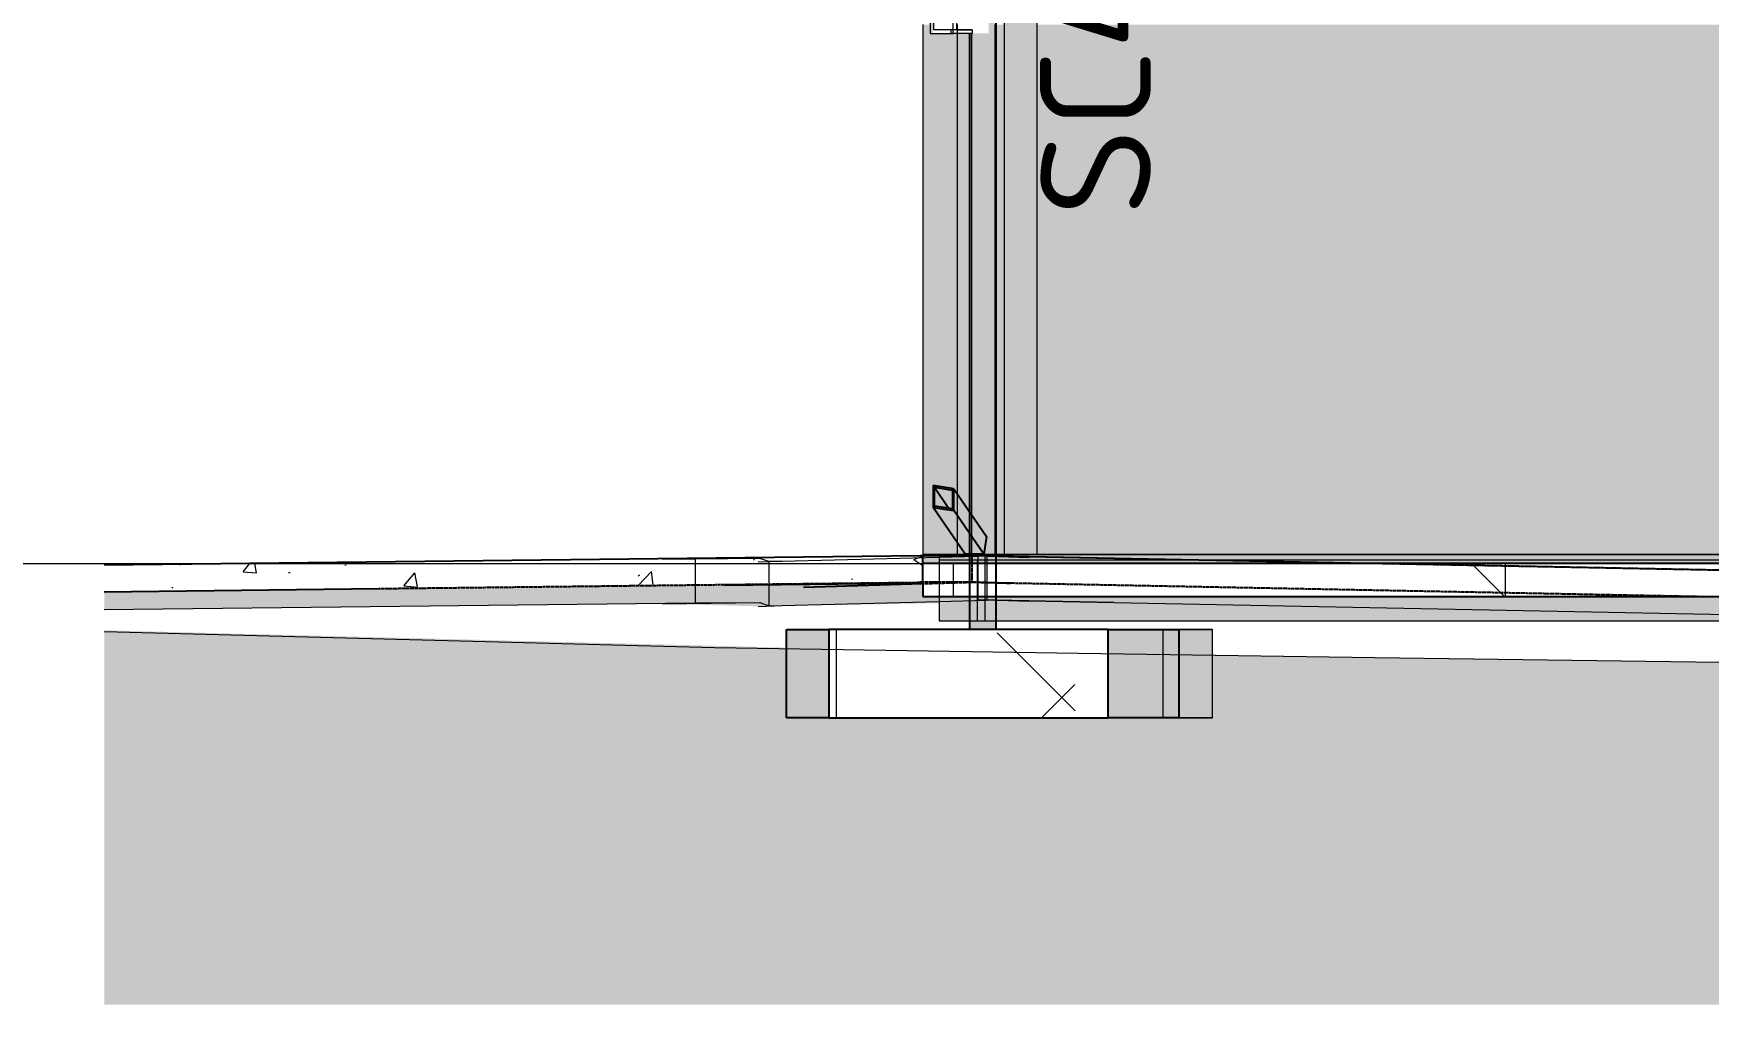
# Model space of a CAD drawing. Header units: millimetres. Extents: x 632 to 546626, y -3890 to 22200.
# Drawn here: x 351222 to 358807, y 3202 to 7600 of the extents above; entities that cross this region are included whole.
import ezdxf

# ---------------------------------------------------------------- set-up
doc = ezdxf.new("R2010")
doc.units = ezdxf.units.MM
for name, pattern in [('Dash', [7, 5, -2]), ('Hidden Double', [7, 5, -2]), ('Hidden Half', [3, 2, -1])]:
    doc.linetypes.add(name, pattern=pattern)
for name, color, linetype, lineweight in [('A-200-M_WALL_EXT', 113, 'Continuous', 13), ('A-200-M_WALL_PAT', 111, 'Continuous', 13), ('A-230-H-FLOOR', 190, 'Continuous', 13), ('A-230-M_FLOOR', 192, 'Continuous', 13), ('A-230-MH_FLOOR', 190, 'Hidden Double', 13), ('C-920-M_TOPO', 7, 'Continuous', 13), ('S-160-M_FOUND', 171, 'Continuous', 13), ('S-160-MH_FOUND', 171, 'Hidden Half', 13), ('S-280-A_COLUMN', 171, 'Continuous', 18), ('S-280-M_COLUMN', 52, 'Continuous', 13), ('S-280-M_STRUCT_FRAME', 12, 'Continuous', 13), ('S-280-MH_COLUMN', 52, 'Hidden Half', 13), ('Z-230-A_LEVEL', 51, 'Continuous', 13)]:
    doc.layers.add(name, color=color, linetype=linetype, lineweight=lineweight)
doc.styles.add('ISOCPEUR_2', font='isocpeur.ttf', dxfattribs={"height": 500})
pattern_1 = [(50, (4563344.5, 0), (1457.472, -127.512), [152.4, -1676.4]), (355, (4563344.5, 0), (-281.94, 1528.454), [121.92, -1341.12]), (100.451, (4563465.9, -10.6), (1175.54, 1400.93), [129.52, -1424.72]), (46.184, (4563344.5, 406.4), (2168.63, -336.34), [228.6, -2514.6]), (96.636, (4563525.2, 378.4), (1899.22, 1979.42), [194.28, -2137.08]), (351.184, (4563344.5, 406.4), (1899.24, 1979.4), [182.88, -2011.68]), (21, (4563547.7, 304.8), (1212.915, -818.12), [152.4, -1676.4]), (326, (4563547.7, 304.8), (494.42, 1473.504), [121.92, -1341.12]), (71.451, (4563648.7, 236.6), (1707.34, 655.37), [129.52, -1424.72]), (37.5, (4563344.46, 0), (24.709, 676.44), [67.056, -1257.808, 67.056, -1294.384, -1346.2]), (37.5, (4563344.46, 0), (24.709, 676.44), [-2686.304, 67.056, -1279.144]), (7.5, (4563344.46, 0), (534.558, 801.444), [67.056, -709.168, 67.056, -1227.328, -513.08]), (7.5, (4563344.46, 0), (534.558, 801.444), [-2070.608, 67.056, -446.024]), (327.5, (4562891.3, 0), (1084.7275, -45.831), [67.056, -440.944, 67.056, -1517.904, -2103.12]), (327.5, (4562891.3, 0), (1084.7275, -45.831), [-2092.96, 67.056, -2036.064]), (317.5, (4562688.1, 0), (1185.035, 203.414), [67.056, -593.344, 67.056, -985.52, -1493.52]), (317.5, (4562688.1, 0), (1185.035, 203.414), [-1712.976, 67.056, -1426.464])]

# ---------------------------------------------------------------- blocks, each defined once
blk = doc.blocks.new('Structural Framing 26 - Structural Framing 26-1480178-S6_501-SECTION A6')
at = {"layer": 'S-280-M_STRUCT_FRAME', "lineweight": 5, "transparency": 33554432}
for points in [[(4533240.1, 7600), (4533253.8, 7600), (4533253.8, 7700), (4533257, 7700), (4533257, 7884), (4533335.3, 7884), (4533335.3, 7900), (4533240.1, 7900), (4533240.1, 7827.6)], [(4533419, 7900), (4533335.3, 7900), (4533335.3, 7884), (4533419, 7884)], [(4533259.1, 7700), (4533360.2, 7700), (4533360.2, 7884), (4533257, 7884), (4533257, 7700)]]:
    blk.add_hatch(color=8, dxfattribs=at).paths.add_polyline_path(points)
at = {"layer": 'S-280-M_STRUCT_FRAME', "color": 53, "lineweight": 5}
for p, q in [((4533335.3, 7900), (4533240.1, 7900)), ((4533240.1, 7900), (4533240.1, 7600)), ((4533345, 7900), (4533240.1, 7900)), ((4533335.3, 7884), (4533335.3, 7900)), ((4533430.1, 7900), (4533335.3, 7900)), ((4533345, 7600), (4533345, 7900)), ((4533345, 7900), (4533430.1, 7900)), ((4533430.1, 7900), (4533430.1, 7884)), ((4533257, 7616), (4533257, 7884)), ((4533257, 7884), (4533335.3, 7884)), ((4533360.2, 7884), (4533257, 7884)), ((4533430.1, 7884), (4533335.3, 7884)), ((4533430.1, 7884), (4533360.2, 7884)), ((4533360.2, 7884), (4533360.2, 7616)), ((4533240.1, 7600), (4533335.3, 7600)), ((4533240.1, 7600), (4533345, 7600)), ((4533335.3, 7616), (4533257, 7616)), ((4533360.2, 7616), (4533257, 7616)), ((4533335.3, 7600), (4533335.3, 7616)), ((4533430.1, 7616), (4533335.3, 7616)), ((4533430.1, 7600), (4533335.3, 7600)), ((4533430.1, 7600), (4533345, 7600)), ((4533360.2, 7616), (4533430.1, 7616)), ((4533430.1, 7616), (4533430.1, 7600))]:
    blk.add_line(p, q, dxfattribs=at)
blk = doc.blocks.new('Structural Foundations - Area 5 - Structural Foundations - Area 51-1595934-S6_501-SECTION A6')
at = {"layer": 'S-160-M_FOUND', "lineweight": 5, "transparency": 33554432}
blk.add_hatch(color=8, dxfattribs=at).paths.add_polyline_path([(4534519.5, 4500), (4534519.5, 4900), (4534368.7, 4900), (4534368.7, 4500)])
at = {"layer": 'S-160-M_FOUND', "color": 53, "lineweight": 5}
for p, q in [((4534295.4, 4900), (4532814.7, 4900)), ((4532814.7, 4900), (4532814.7, 4500)), ((4533159, 4900), (4532814.7, 4900)), ((4534519.5, 4900), (4533506.2, 4900)), ((4534295.4, 4500), (4534295.4, 4900)), ((4534295.4, 4900), (4534519.5, 4900)), ((4534519.5, 4782.5), (4534519.5, 4900)), ((4534519.5, 4500), (4534519.5, 4782.1)), ((4532814.7, 4500), (4534295.4, 4500)), ((4532814.7, 4500), (4533159, 4500)), ((4533506.2, 4500), (4534519.5, 4500)), ((4534519.5, 4500), (4534295.4, 4500))]:
    blk.add_line(p, q, dxfattribs=at)
blk = doc.blocks.new('25021-APA-ZZ-ZZ-M3-AR-000001_V3_rvt-6-S6_501-SECTION A6')
at = {"layer": 'A-200-M_WALL_EXT', "lineweight": 5, "transparency": 33554432}
h = blk.add_hatch(color=10, dxfattribs=at)
h.paths.add_polyline_path([(4533363.8, 5240), (4533399.2, 5241.6), (4533363.8, 5293.3), (4533363.8, 5241.6)])
h.paths.add_polyline_path([(4533419, 5434.1), (4533419, 7600), (4533363.8, 7600), (4533363.8, 5514.7), (4533416.4, 5437.8)])
at = {"layer": 'A-200-M_WALL_EXT', "transparency": 33554432}
h = blk.add_hatch(color=10, dxfattribs=at)
h.paths.add_polyline_path([(4533626.5, 5240), (4538350.6, 5240), (4538350.6, 7640), (4533538.9, 7640), (4533538.9, 5240)])
h.paths.add_polyline_path([(4533419, 5240), (4533419, 5241.6), (4533399.2, 5241.6), (4533378.1, 5272.4), (4533378.1, 5240)])
h.paths.add_polyline_path([(4533419, 5434.1), (4533419, 7600), (4533378.1, 7600), (4533378.1, 5493.8), (4533416.4, 5437.8)])
at = {"layer": 'A-200-M_WALL_PAT', "transparency": 33554432}
blk.add_hatch(color=253, dxfattribs=at).paths.add_polyline_path([(4533207.3, 5240), (4533363.8, 5241.6), (4533363.8, 5293.3), (4533253.8, 5453.8), (4533253.8, 5552.4), (4533348, 5537.8), (4533363.8, 5514.7), (4533363.8, 7600), (4533253.8, 7600), (4533253.8, 7640), (4533207.3, 7640), (4533207.3, 5439.3)])
at = {"layer": 'A-230-H-FLOOR', "lineweight": 5}
h = blk.add_hatch(dxfattribs=at)
h.set_pattern_fill('FP_23', style=0, pattern_type=2)
h.set_pattern_definition(pattern_1)
h.paths.add_polyline_path([(4538304.7, 4940), (4538454.6, 4940), (4538454.6, 5050), (4538304.6, 5050), (4538304.6, 5020), (4536754.8, 5050), (4533538.9, 5050), (4533538.9, 4940), (4538304.6, 4940)])
h.paths.add_polyline_path([(4554649.8, 4940), (4558204.6, 4940), (4558204.6, 5050), (4538908.4, 5050), (4538908.4, 4940), (4542075.1, 4940)])
h.paths.add_polyline_path([(4558404.6, 4940), (4577748.2, 4940), (4577748.2, 5050), (4558404.6, 5050)])
h.paths.add_polyline_path([(4533281.3, 4940), (4533419, 4940), (4533419, 5050), (4533281.3, 5050)])
h.paths.add_polyline_path([(4557793.5, 5200), (4558204.6, 5200), (4558204.6, 5240), (4538908.4, 5240), (4538908.4, 5200), (4554649.8, 5200)])
h.paths.add_polyline_path([(4558404.6, 5200), (4577748.2, 5200), (4577748.2, 5240), (4558404.6, 5240)])
h.paths.add_polyline_path([(4535225.3, 5200), (4538454.6, 5200), (4538454.6, 5240), (4533538.9, 5240), (4533538.9, 5232.9), (4534215.9, 5219.7)])
h.paths.add_polyline_path([(4533281.3, 5235), (4533419, 5235), (4533419, 5240), (4533281.3, 5240)])
h = blk.add_hatch(dxfattribs=at)
h.set_pattern_fill('FP_23', style=0, pattern_type=2)
h.set_pattern_definition(pattern_1)
h.paths.add_polyline_path([(4542075.1, 4940), (4558204.6, 4940), (4558204.6, 5050), (4538908.4, 5050), (4538908.4, 4940), (4538931.4, 4940)])
h.paths.add_polyline_path([(4533281.3, 4940), (4533419, 4940), (4533419, 5050), (4533281.3, 5050)])
h.paths.add_polyline_path([(4533538.9, 4940), (4538454.6, 4940), (4538454.6, 5050), (4538304.6, 5050), (4538304.6, 5020), (4536754.8, 5050), (4533538.9, 5050)])
h.paths.add_polyline_path([(4558404.6, 4940), (4577748.2, 4940), (4577748.2, 5050), (4558404.6, 5050)])
h.paths.add_polyline_path([(4558186.4, 5200), (4558204.6, 5200), (4558204.6, 5215), (4538908.4, 5215), (4538908.4, 5200), (4557793.5, 5200)])
h.paths.add_polyline_path([(4577441.4, 5200), (4577748.2, 5200), (4577748.2, 5215), (4558404.6, 5215), (4558404.6, 5200), (4576655.5, 5200)])
h.paths.add_polyline_path([(4535225.3, 5200), (4538454.6, 5200), (4538454.6, 5215), (4534455.5, 5215)])
at = {"layer": 'A-230-M_FLOOR', "lineweight": 5, "transparency": 33554432}
h = blk.add_hatch(color=254, dxfattribs=at)
h.paths.add_polyline_path([(4538304.6, 4940), (4538304.6, 5020), (4536754.8, 5050), (4533538.9, 5050), (4533538.9, 5033.4), (4535787.8, 4989.3)])
h.paths.add_polyline_path([(4535225.3, 5200), (4535242.5, 5200), (4534215.9, 5219.7)])
at = {"layer": 'A-230-M_FLOOR', "transparency": 33554432}
blk.add_hatch(color=254, dxfattribs=at).paths.add_polyline_path([(4529500.4, 4991.5), (4532177.2, 5022.1), (4532177.2, 5099.3), (4529500.4, 5068.3), (4529500.4, 5054.9)])
at = {"layer": 'A-230-M_FLOOR', "lineweight": 5, "transparency": 33554432}
for points in [[(4532510.1, 5008), (4532510.1, 5096), (4532308.4, 5100.8), (4532177.2, 5099.3), (4532177.2, 5022.1), (4532469.2, 5022.6)], [(4532510.1, 5008), (4532644.1, 5010.7), (4533419, 5030.8), (4533419, 5050), (4533207.3, 5050), (4533207.3, 5102), (4532644.1, 5092.9), (4532510.1, 5096), (4532510.1, 5054.9)], [(4529500.4, 4988.2), (4532469.2, 5022.6), (4532177.2, 5022.1), (4529500.4, 4991.5), (4529500.4, 4988.3)], [(4532461.1, 5005.5), (4532510.1, 5008), (4532469.2, 5022.6), (4532027.9, 5017), (4532443.8, 5006)], [(4533538.9, 5032.2), (4533687.2, 5027.1), (4534071, 5022.9), (4533538.9, 5033.4)]]:
    blk.add_hatch(color=254, dxfattribs=at).paths.add_polyline_path(points)
h = blk.add_hatch(color=254, dxfattribs=at)
h.paths.add_polyline_path([(4532471.5, 5005.7), (4533419, 5022.7), (4533419, 5030.8), (4532569.5, 5008.7)])
h.paths.add_polyline_path([(4533538.9, 5024.5), (4533687.2, 5027.1), (4533538.9, 5031.4), (4533538.9, 5024.6)])
at = {"layer": 'C-920-M_TOPO', "lineweight": 5, "transparency": 33554432}
for points in [[(4532589.2, 4817.3), (4532589.2, 4818.6), (4529500.4, 4897)], [(4532589.2, 4817.3), (4529500.4, 4897), (4529500.4, 4889.9), (4532264.2, 4818.4), (4532589.2, 4812.4)], [(4537481.5, 4741.9), (4537481.5, 4743.7), (4535787.8, 4764.6)]]:
    blk.add_hatch(color=8, dxfattribs=at).paths.add_polyline_path(points)
at = {"layer": 'C-920-M_TOPO', "transparency": 33554432}
blk.add_hatch(color=8, dxfattribs=at).paths.add_polyline_path([(4529500.4, 3202.3), (4579799.1, 3202.3), (4579799.1, 4053.3), (4577352.3, 4100), (4570622.6, 4200), (4567224.5, 4249.9), (4560937.1, 4338), (4554649.8, 4470.8), (4547660.1, 4600), (4541723.3, 4681.8), (4539881.5, 4709.7), (4539881.5, 4300), (4537481.5, 4300), (4537481.5, 4741.9), (4534368.7, 4784.7), (4534368.7, 4500), (4532589.2, 4500), (4532589.2, 4813.1), (4532264.2, 4818.4), (4529500.4, 4889.9), (4529500.4, 3338.7)])
at = {"layer": 'S-280-M_COLUMN', "lineweight": 5, "transparency": 33554432}
for points in [[(4533580.6, 5240), (4533585.6, 5240), (4533585.6, 10527.8), (4533575.6, 10525.5), (4533577, 5240)], [(4533583.1, 5240), (4533585.6, 5240), (4533585.6, 10527.8), (4533580.6, 10525.5), (4533581.3, 5240)], [(4533626.5, 5240), (4533715.6, 5240), (4533715.6, 10534.6), (4533585.6, 10527.8), (4533585.6, 5240)], [(4533626.5, 5240), (4533715.6, 5240), (4533715.6, 10534.6), (4533585.6, 10527.8), (4533585.6, 5240)], [(4533720.6, 5240), (4533725.6, 5240), (4533724.3, 10535.1), (4533715.6, 10534.6), (4533715.6, 5240)], [(4533718.1, 5240), (4533720.6, 5240), (4533719.9, 10534.9), (4533715.6, 10534.6), (4533715.6, 5240)]]:
    blk.add_hatch(color=10, dxfattribs=at).paths.add_polyline_path(points)
at = {"layer": 'A-200-M_WALL_EXT', "color": 53, "lineweight": 5}
for p, q in [((4533207.3, 7640), (4533207.3, 5240)), ((4533363.8, 5240), (4533363.8, 7640)), ((4533429, 5240), (4533429, 7600)), ((4533534.6, 5240), (4533534.6, 7640)), ((4533207.3, 5240), (4533363.8, 5240)), ((4533281.3, 5240), (4533207.3, 5240)), ((4533378.1, 5240), (4533281.3, 5240)), ((4533363.8, 5240), (4533534.6, 5240)), ((4533378.1, 5240), (4533429, 5240)), ((4533534.6, 5240), (4533429, 5240)), ((4533534.6, 5240), (4533575.6, 5240)), ((4533575.6, 5240), (4533534.6, 5240)), ((4533577, 5240), (4533580.6, 5240)), ((4533580.6, 5240), (4533577, 5240)), ((4533583.1, 5240), (4533718.1, 5240)), ((4533718.1, 5240), (4533583.1, 5240)), ((4533720.6, 5240), (4533724.3, 5240)), ((4533724.3, 5240), (4533720.6, 5240)), ((4533725.6, 5240), (4538306.6, 5240)), ((4538306.6, 5240), (4533725.6, 5240))]:
    blk.add_line(p, q, dxfattribs=at)
at = {"layer": 'A-230-M_FLOOR', "color": 53, "lineweight": 5}
for p, q in [((4578154.6, 5240), (4533281.3, 5240)), ((4533281.3, 5240), (4533281.3, 4940)), ((4533452.1, 5240), (4533281.3, 5240)), ((4533487.9, 5240), (4533452.1, 5240)), ((4533456.3, 5235), (4533456.3, 5215)), ((4534477, 5215), (4533456.3, 5235)), ((4533456.3, 5235), (4533497.3, 5232.8)), ((4533456.3, 5235), (4533687.5, 5227.1)), ((4533456.3, 5235), (4534071.1, 5222.9)), ((4533487.9, 5240), (4533487.9, 5234.4)), ((4533534.6, 5240), (4533487.9, 5240)), ((4533487.9, 5234.4), (4533487.9, 5215)), ((4533575.6, 5240), (4533534.6, 5240)), ((4533580.6, 5240), (4533577, 5240)), ((4533718.1, 5240), (4533583.1, 5240)), ((4533724.3, 5240), (4533720.6, 5240)), ((4538306.6, 5240), (4533725.6, 5240)), ((4532177.2, 5222.1), (4529500.4, 5191.5)), ((4532469.2, 5222.6), (4532028, 5217)), ((4532469.2, 5222.6), (4532177.2, 5222.1)), ((4532177.2, 5022.1), (4532177.2, 5222.1)), ((4532509.9, 5207), (4532461.3, 5205.5)), ((4532510.1, 5208), (4532469.2, 5222.6)), ((4532569.4, 5208.7), (4532510.1, 5208)), ((4532510.1, 5208), (4532510.1, 5008)), ((4532569.4, 5208.7), (4532512.8, 5207.1)), ((4533281.3, 5227.2), (4532569.4, 5208.7)), ((4533456.3, 5231.8), (4533281.3, 5227.2)), ((4578154.6, 5215), (4533281.3, 5215)), ((4533281.3, 5215), (4533281.3, 4940)), ((4533453.6, 5215), (4533281.3, 5215)), ((4533453.6, 5215), (4533453.6, 4940)), ((4538306.6, 5215), (4533453.6, 5215)), ((4533497.3, 5232.8), (4533456.3, 5231.8)), ((4533456.3, 5215), (4533456.3, 5035)), ((4533487.9, 5215), (4533487.9, 5034.4)), ((4533497.3, 5232.8), (4533497.3, 5215)), ((4533497.3, 5215), (4533497.3, 5034.2)), ((4538304.6, 5140), (4534477, 5215)), ((4529500.4, 4991.5), (4532177.2, 5022.1)), ((4532028, 5017), (4532469.2, 5022.6)), ((4532177.2, 5022.1), (4532469.2, 5022.6)), ((4532461.3, 5005.5), (4532569.4, 5008.7)), ((4532469.2, 5022.6), (4532510.1, 5008)), ((4532510.1, 5008), (4532569.4, 5008.7)), ((4532569.5, 5008.7), (4533281.3, 5027.2)), ((4533281.3, 5027.2), (4533497.3, 5032.8)), ((4533456.3, 5035), (4538083, 4944.3)), ((4533497.3, 5032.8), (4533456.3, 5035)), ((4533687.2, 5027.1), (4533456.3, 5035)), ((4534071, 5022.9), (4533456.3, 5035)), ((4533487.9, 5034.4), (4533487.9, 4940)), ((4533281.3, 4940), (4578154.6, 4940)), ((4533281.3, 4940), (4533453.6, 4940)), ((4533281.3, 4940), (4578154.6, 4940)), ((4533281.3, 4940), (4533487.9, 4940)), ((4533453.6, 4940), (4537734.6, 4940)), ((4533487.9, 4940), (4537734.6, 4940))]:
    blk.add_line(p, q, dxfattribs=at)
at = {"layer": 'C-920-M_TOPO', "color": 53, "lineweight": 5}
for p, q in [((4532264.2, 4818.4), (4529500.4, 4889.9)), ((4533912, 4791.5), (4532264.2, 4818.4)), ((4535254.7, 4771.7), (4533912, 4791.5)), ((4540605.4, 4700), (4535254.7, 4771.7))]:
    blk.add_line(p, q, dxfattribs=at)
at = {"layer": 'S-280-M_COLUMN', "color": 53, "lineweight": 5}
for p, q in [((4533575.6, 10876.8), (4533575.6, 5240)), ((4533725.6, 5240), (4533725.6, 10876.8)), ((4533575.6, 5240), (4533577, 5240)), ((4533575.6, 5240), (4533577, 5240)), ((4533577, 5240), (4533580.6, 5240)), ((4533577, 5240), (4533580.6, 5240)), ((4533580.6, 5240), (4533585.6, 5240)), ((4533581.3, 5240), (4533580.6, 5240)), ((4533581.3, 5240), (4533580.6, 5240)), ((4533583.1, 5240), (4533581.3, 5240)), ((4533583.1, 5240), (4533581.3, 5240)), ((4533583, 5240), (4533585.6, 5240)), ((4533585.6, 5240), (4533583.1, 5240)), ((4533585.6, 5240), (4533583.1, 5240)), ((4533715.6, 5240), (4533585.6, 5240)), ((4533585.6, 5240), (4533715.6, 5240)), ((4533715.6, 5240), (4533585.6, 5240)), ((4533585.6, 5240), (4533715.6, 5240)), ((4533715.6, 5240), (4533720.6, 5240)), ((4533715.6, 5240), (4533718.2, 5240)), ((4533718.1, 5240), (4533715.6, 5240)), ((4533718.1, 5240), (4533715.6, 5240)), ((4533719.9, 5240), (4533718.1, 5240)), ((4533719.9, 5240), (4533718.1, 5240)), ((4533720.6, 5240), (4533719.9, 5240)), ((4533720.6, 5240), (4533719.9, 5240)), ((4533720.6, 5240), (4533724.3, 5240)), ((4533720.6, 5240), (4533724.3, 5240)), ((4533724.3, 5240), (4533725.6, 5240)), ((4533724.3, 5240), (4533725.6, 5240))]:
    blk.add_line(p, q, dxfattribs=at)
at = {"layer": 'S-160-M_FOUND', "color": 53, "lineweight": 5}
blk.add_blockref('Structural Foundations - Area 5 - Structural Foundations - Area 51-1595934-S6_501-SECTION A6', (0, 0), dxfattribs=at)
at = {"layer": 'S-280-M_STRUCT_FRAME', "color": 53, "lineweight": 5}
blk.add_blockref('Structural Framing 26 - Structural Framing 26-1480178-S6_501-SECTION A6', (0, 0), dxfattribs=at)
blk = doc.blocks.new('NRP_Framing-Steel-SHS - WB430 - 89x89x6_0SHS-4145822-S6_501-SECTION A6')
at = {"layer": 'S-280-M_STRUCT_FRAME', "linetype": 'Dash', "lineweight": 25}
h = blk.add_hatch(color=256, dxfattribs=at)
h.paths.add_polyline_path([(4533348, 5439.3), (4533348, 5537.8), (4533253.8, 5552.4), (4533253.8, 5453.8)])
h.paths.add_polyline_path([(4533341.6, 5446.9), (4533260.2, 5459.5), (4533260.2, 5544.8), (4533341.6, 5532.2)])
for points in [[(4533325.5, 5449.4), (4533260.2, 5544.8), (4533260.2, 5459.5), (4533296.8, 5453.8)], [(4533341.6, 5446.9), (4533341.6, 5532.2), (4533260.2, 5544.8), (4533325.5, 5449.4)], [(4533483.3, 5241.6), (4533495.8, 5322), (4533348, 5537.8), (4533348, 5439.3), (4533454.5, 5283.7)], [(4533483.3, 5241.6), (4533348, 5439.3), (4533253.8, 5453.8), (4533399.2, 5241.6), (4533430, 5241.6)]]:
    blk.add_hatch(color=256, dxfattribs=at).paths.add_polyline_path(points)
at = {"layer": 'S-280-M_STRUCT_FRAME', "lineweight": 25}
for p, q in [((4533348, 5537.8), (4533253.8, 5552.4)), ((4533253.8, 5552.4), (4533253.8, 5453.8)), ((4533260.2, 5544.8), (4533341.6, 5532.2)), ((4533260.2, 5459.5), (4533260.2, 5544.8)), ((4533260.2, 5544.8), (4533325.5, 5449.4)), ((4533348, 5439.3), (4533348, 5537.8)), ((4533348, 5537.8), (4533495.8, 5322)), ((4533341.6, 5532.2), (4533341.6, 5446.9)), ((4533253.8, 5453.8), (4533348, 5439.3)), ((4533399.2, 5241.6), (4533253.8, 5453.8)), ((4533341.6, 5446.9), (4533260.2, 5459.5)), ((4533483.3, 5241.6), (4533348, 5439.3)), ((4533495.8, 5322), (4533483.3, 5241.6)), ((4533483.3, 5241.6), (4533399.2, 5241.6))]:
    blk.add_line(p, q, dxfattribs=at)
blk = doc.blocks.new('NRP_Foundation-Pad Footing Fibre _v2_ - PF5 -1400 x 1400 x 400d-3893014-S6_501-SECTION A6')
at = {"layer": 'S-160-M_FOUND', "linetype": 'Hidden Half', "lineweight": 25}
for points in [[(4532644.1, 4500), (4532781.4, 4500), (4532781.4, 4900), (4532589.2, 4900), (4532589.2, 4500)], [(4534215.9, 4500), (4534368.7, 4500), (4534368.7, 4900), (4534047, 4900), (4534047, 4500)]]:
    blk.add_hatch(color=256, dxfattribs=at).paths.add_polyline_path(points)
at = {"layer": 'S-160-M_FOUND'}
h = blk.add_hatch(dxfattribs=at)
h.set_pattern_fill('FP_29', color=256, style=0, pattern_type=2)
h.set_pattern_definition([(45, (4563344.5, 0), (-1414.214, 0), [750, -3000]), (45, (4564344.5, 1000), (-1414.214, 0), [750, -3000]), (45, (4565344.5, -300), (-1414.214, 0), [250, -2000]), (90, (4565344.46, 500), (-500, 500), [500, -2000]), (315, (4565344.5, 1000), (0, 2828.43), [500, -3000]), (0, (4564344.5, 1000), (2000, 2000), [300, -1000]), (0, (4561844.5, 2000), (2000, 2000), [300, -2000])])
h.paths.add_polyline_path([(4533430, 4500), (4534047, 4500), (4534047, 4900), (4532781.4, 4900), (4532781.4, 4500)])
at = {"layer": 'S-160-M_FOUND', "lineweight": 25}
for p, q in [((4532589.2, 4900), (4532781.4, 4900)), ((4532589.2, 4500), (4532589.2, 4900)), ((4534047, 4900), (4532781.4, 4900)), ((4532781.4, 4900), (4532781.4, 4500)), ((4534047, 4500), (4534047, 4900)), ((4534047, 4900), (4534368.7, 4900)), ((4534368.7, 4500), (4534368.7, 4900)), ((4532781.4, 4500), (4532589.2, 4500)), ((4532781.4, 4500), (4534047, 4500)), ((4534368.7, 4500), (4534047, 4500))]:
    blk.add_line(p, q, dxfattribs=at)

msp = doc.modelspace()

# ---------------------------------------------------------------- hatches: boundary and pattern name
at = {"layer": 'A-230-H-FLOOR'}
h = msp.add_hatch(dxfattribs=at)
h.set_pattern_fill('FP_30', color=256, style=0, pattern_type=2)
h.set_pattern_definition([(50, (385386.9, 0), (728.737, -63.756), [76.2, -838.2]), (355, (385386.9, 0), (-140.972, 764.228), [60.96, -670.56]), (100.451, (385447.6, -5.3), (587.77, 700.467), [64.76, -712.36]), (46.184, (385386.9, 203.2), (1084.316, -168.17), [114.3, -1257.3]), (96.636, (385477.3, 189.2), (949.61, 989.71), [97.14, -1068.54]), (351.184, (385386.9, 203.2), (949.62, 989.7), [91.44, -1005.84]), (21, (385488.5, 152.4), (606.458, -409.061), [76.2, -838.2]), (326, (385488.5, 152.4), (247.208, 736.753), [60.96, -670.56]), (71.451, (385539.05, 118.3), (853.668, 327.685), [64.76, -712.36]), (37.5, (385386.9, 0), (12.3547, 338.2201), [6.706, -655.726, 6.706, -674.014, -673.1]), (37.5, (385386.9, 0), (12.3547, 338.2201), [-1343.152, 6.706, -666.394]), (7.5, (385386.9, 0), (267.279, 400.722), [6.706, -381.406, 6.706, -640.486, -256.54]), (7.5, (385386.9, 0), (267.279, 400.722), [-1035.304, 6.706, -249.834]), (327.5, (385160.34, 0), (542.3633, -22.9153), [6.706, -247.294, 6.706, -785.774, -1051.56]), (327.5, (385160.34, 0), (542.3633, -22.9153), [-1046.48, 6.706, -1044.854]), (317.5, (385058.74, 0), (592.517, 101.707), [6.706, -323.494, 6.706, -519.582, -746.76]), (317.5, (385058.74, 0), (592.517, 101.707), [-856.488, 6.706, -740.054])])
h.paths.add_polyline_path([(351542.9, 5071.7), (355249.7, 5115), (355249.7, 5235), (355237.9, 5234.5), (351542.9, 5191.7), (351542.9, 5114.5)])
h = msp.add_hatch(dxfattribs=at)
h.set_pattern_fill('FP_29', color=256, style=0, pattern_type=2)
h.set_pattern_definition([(45, (385386.9, 0), (-1414.214, 0), [750, -3000]), (45, (386386.9, 1000), (-1414.214, 0), [750, -3000]), (45, (387386.9, -300), (-1414.214, 0), [250, -2000]), (90, (387386.9, 500), (-500, 500), [500, -2000]), (315, (387387, 1000), (0, 2828.43), [500, -3000]), (0, (386387, 1000), (2000, 2000), [300, -1000]), (0, (383887, 2000), (2000, 2000), [300, -2000])])
h.paths.add_polyline_path([(364117.6, 5050), (400197.1, 5050), (400197.1, 5200), (355249.7, 5200), (355249.7, 5050), (360973.9, 5050)])
at = {"layer": 'A-230-H-FLOOR', "lineweight": 5}
for points in [[(351542.9, 5068.3), (355249.7, 5112.2), (355249.7, 5114.5), (355238, 5114.5), (351542.9, 5071.7), (351542.9, 5069.1)], [(354709.7, 5092.3), (355249.7, 5108.4), (355249.7, 5112.2), (354350.8, 5100.8), (354686.6, 5092.9)], [(354709.7, 5092.3), (355249.7, 5102), (355249.7, 5108.4), (355237.9, 5108)]]:
    msp.add_hatch(color=256, dxfattribs=at).paths.add_polyline_path(points)
at = {"layer": 'A-230-M_FLOOR', "lineweight": 5}
msp.add_hatch(color=256, dxfattribs=at).paths.add_polyline_path([(355461.4, 5235), (355249.7, 5235), (355249.7, 5200), (355461.4, 5200)])
h = msp.add_hatch(color=256, dxfattribs=at)
h.paths.add_polyline_path([(360347.1, 5020), (360347.1, 5050), (358807.4, 5050)])
h.paths.add_polyline_path([(356258.4, 5200), (357267.8, 5200), (355581.3, 5232.9), (355581.3, 5200), (355865.4, 5200)])
at = {"layer": 'S-280-M_COLUMN', "lineweight": 5}
h = msp.add_hatch(color=256, dxfattribs=at)
h.paths.add_polyline_path([(355469.6, 4900), (355540.6, 4900), (355540.6, 5050), (355469.6, 5050)])
h.paths.add_polyline_path([(355472.5, 5200), (355540.6, 5200), (355540.6, 7600), (355469.6, 7600), (355469.6, 5422.1), (355538.2, 5322), (355525.8, 5241.6), (355469.6, 5241.6), (355469.6, 5200)])
h.paths.add_polyline_path([(355540.6, 7700), (355540.6, 10523.3), (355497.8, 10521), (355502.5, 10496.5), (355469.6, 10436.9), (355469.6, 7700), (355472.5, 7700)])
h = msp.add_hatch(color=256, dxfattribs=at)
h.paths.add_polyline_path([(355556.4, 4900), (355556.4, 5050), (355540.6, 5050), (355540.6, 4900), (355552.8, 4900)])
h.paths.add_polyline_path([(355546.7, 5200), (355556.4, 5200), (355556.4, 10524.1), (355540.6, 10523.3), (355540.6, 7700), (355548.1, 7700), (355547, 7600), (355540.6, 7600), (355540.6, 5200)])
h = msp.add_hatch(color=256, dxfattribs=at)
h.paths.add_polyline_path([(355556.4, 4900), (355580.9, 4900), (355580.9, 5050), (355556.4, 5050)])
h.paths.add_polyline_path([(355580.9, 5200), (355580.9, 10525.4), (355556.4, 10524.1), (355556.4, 5200)])
h = msp.add_hatch(color=256, dxfattribs=at)
h.paths.add_polyline_path([(355469.6, 4900), (355469.5, 5050), (355461.4, 5050), (355461.4, 4900), (355464.3, 4900)])
h.paths.add_polyline_path([(355464.3, 5200), (355469.6, 5200), (355469.3, 5241.6), (355461.4, 5241.6), (355461.4, 5200), (355464.1, 5200)])
h.paths.add_polyline_path([(355469.6, 5422.1), (355469.6, 7600), (355461.4, 7600), (355461.4, 5434.1), (355469.1, 5422.9)])
h.paths.add_polyline_path([(355464.3, 7700), (355469.6, 7700), (355469.6, 10436.9), (355461.4, 10422.1), (355462.9, 7700)])
msp.add_hatch(color=256, dxfattribs=at).paths.add_polyline_path([(355580.9, 4900), (355581.3, 4900), (355580.9, 5050)])

# ---------------------------------------------------------------- linework, layer by layer
at = {"layer": 'A-230-M_FLOOR', "lineweight": 25}
for p, q in [((355237.9, 5234.5), (351542.9, 5191.7)), ((355249.7, 5235), (355237.9, 5234.5)), ((355249.7, 5115), (355249.7, 5235)), ((355461.4, 5235), (355249.7, 5235)), ((400197.1, 5200), (355249.7, 5200)), ((357265.2, 5200), (355580.9, 5232.9)), ((351542.9, 5071.7), (352786.1, 5086.1)), ((354350.8, 5100.8), (355249.7, 5112.2)), ((354709.7, 5092.3), (355249.7, 5108.4)), ((355238, 5114.5), (355249.7, 5115)), ((355249.7, 5114.6), (355249.7, 5050)), ((355249.7, 5050), (400197.1, 5050))]:
    msp.add_line(p, q, dxfattribs=at)
at = {"layer": 'A-230-MH_FLOOR', "lineweight": 25}
for p, q in [((355471.5, 5235), (355461.5, 5235)), ((355580.8, 5232.9), (355471.5, 5235)), ((355471.5, 5235), (355471.5, 5115)), ((360347.1, 5140), (357270.3, 5200)), ((352786.1, 5086.1), (355237.9, 5114.5)), ((355471.5, 5115), (355239.1, 5114.5)), ((355249.7, 5115), (355249.7, 5114.7)), ((355249.7, 5115), (355471.5, 5115)), ((355249.8, 5108.4), (355470.9, 5115)), ((355249.8, 5112.2), (355469.9, 5115)), ((355647.1, 5109.1), (355471.5, 5115)), ((355472.5, 5115), (358804.9, 5050))]:
    msp.add_line(p, q, dxfattribs=at)
at = {"layer": 'S-280-M_COLUMN', "lineweight": 25}
for p, q in [((355581.5, 5200), (355581.5, 10525.4)), ((355461.2, 7600), (355461.2, 5434.4)), ((355461.2, 5241.6), (355461.2, 5200)), ((355461.2, 5050), (355461.2, 4900)), ((355581.5, 4900), (355581.5, 5050))]:
    msp.add_line(p, q, dxfattribs=at)
at = {"layer": 'S-280-MH_COLUMN', "lineweight": 25}
for p, q in [((355461.2, 5434.4), (355461.2, 5241.7)), ((355461.2, 5200), (355461.2, 5050)), ((355581.5, 5050), (355581.5, 5200))]:
    msp.add_line(p, q, dxfattribs=at)
at = {"layer": 'Z-230-A_LEVEL'}
msp.add_line((340182.1, 5200), (406960, 5200), dxfattribs=at)

# ---------------------------------------------------------------- block references
at = {"color": 10, "lineweight": 5}
msp.add_blockref('25021-APA-ZZ-ZZ-M3-AR-000001_V3_rvt-6-S6_501-SECTION A6', (-4177957.6, 0), dxfattribs=at)
at = {"layer": 'S-160-MH_FOUND', "lineweight": 25}
msp.add_blockref('NRP_Foundation-Pad Footing Fibre _v2_ - PF5 -1400 x 1400 x 400d-3893014-S6_501-SECTION A6', (-4177957.6, 0), dxfattribs=at)
at = {"layer": 'S-280-M_STRUCT_FRAME', "lineweight": 25}
msp.add_blockref('NRP_Framing-Steel-SHS - WB430 - 89x89x6_0SHS-4145822-S6_501-SECTION A6', (-4177957.6, 0), dxfattribs=at)

# ---------------------------------------------------------------- texts
at = {"layer": 'S-280-A_COLUMN', "lineweight": 13, "insert": (355781.9, 6773.8), "char_height": 500, "width": 2260.759, "attachment_point": 1, "rotation": 90, "style": 'ISOCPEUR_2'}
msp.add_mtext('SC433', dxfattribs=at)

doc.saveas('drawing.dxf')
